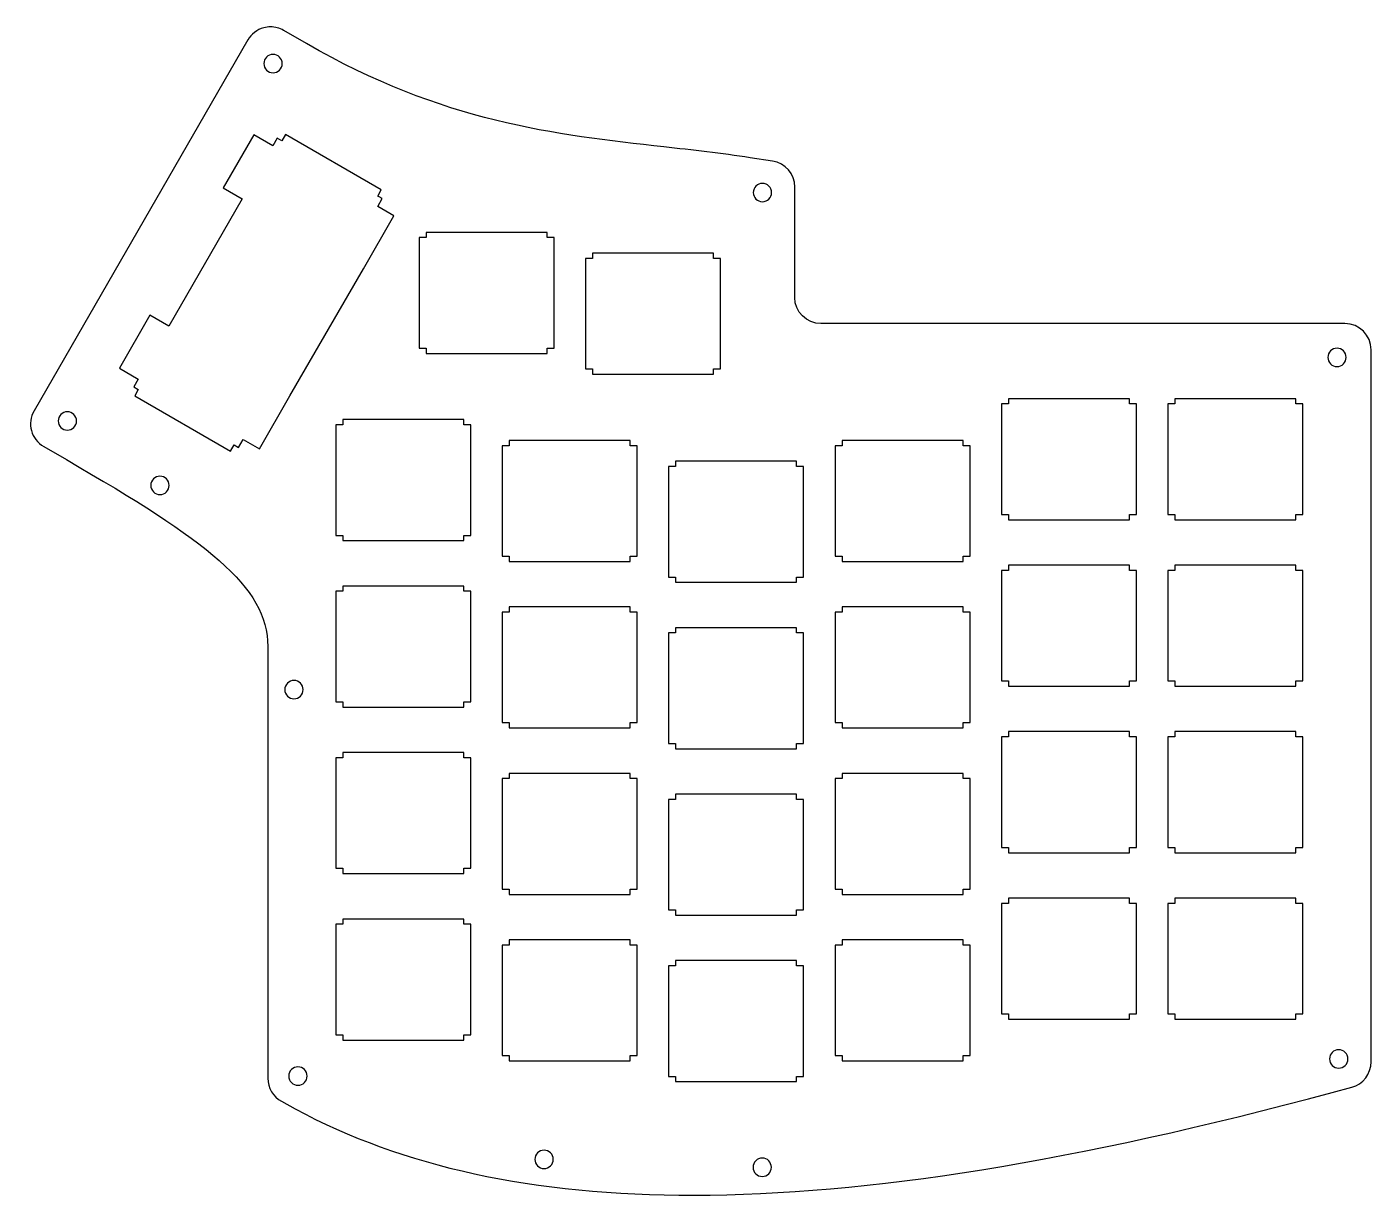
# Model space of a CAD drawing. Header units: millimetres. Extents: x -155 to -1, y -133 to 0.
import ezdxf

# ---------------------------------------------------------------- set-up
doc = ezdxf.new("R2010")
doc.units = ezdxf.units.MM
doc.layers.get('0').update_dxf_attribs({"linetype": 'CONTINUOUS'})

msp = doc.modelspace()

# ---------------------------------------------------------------- linework, layer by layer
for p, q in [((-129.77, -1.28), (-154.24, -43.71)), ((-123.07, -1.69), (-125.67, -0.19)), ((-69.7, -15.14), (-72.26, -14.76)), ((-67.16, -30.74), (-67.16, -18.11)), ((-4.19, -33.74), (-64.16, -33.74)), ((-1.19, -118.24), (-1.19, -36.74)), ((-153.14, -47.81), (-150.54, -49.31)), ((-127.49, -70.7), (-127.49, -120.11)), ((-5.63, -121.73), (-3.41, -121.14)), ((-125.92, -122.74), (-124.34, -123.6))]:
    msp.add_line(p, q)
for points in [[(-113.05, -21.41), (-114.9, -20.34), (-114.39, -19.44), (-114.75, -19.24), (-114.91, -19.15), (-114.5, -18.44), (-125.47, -12.11), (-125.88, -12.81), (-126.4, -12.51), (-126.4, -12.51), (-126.91, -13.4), (-129.08, -12.15), (-132.58, -18.22), (-130.41, -19.47), (-133.32, -24.51), (-133.32, -24.51), (-138.81, -34.02), (-140.98, -32.77), (-144.48, -38.83), (-142.31, -40.08), (-142.83, -40.99), (-142.83, -40.99), (-142.83, -40.99), (-142.32, -41.29), (-142.72, -41.99), (-131.75, -48.32), (-131.35, -47.62), (-130.84, -47.92), (-130.84, -47.91), (-130.83, -47.92), (-130.31, -47.02), (-128.45, -48.09), (-124.95, -42.02), (-116.55, -27.47)], [(-109.37, -37.15), (-95.52, -37.15), (-95.52, -36.55), (-94.72, -36.55), (-94.72, -23.9), (-95.52, -23.9), (-95.52, -23.3), (-109.37, -23.3), (-109.37, -23.9), (-110.17, -23.9), (-110.17, -36.55), (-109.37, -36.55)], [(-90.32, -26.28), (-91.12, -26.28), (-91.12, -38.93), (-90.32, -38.93), (-90.32, -39.53), (-76.47, -39.53), (-76.47, -38.93), (-75.67, -38.93), (-75.67, -26.28), (-76.47, -26.28), (-76.47, -25.68), (-90.32, -25.68)], [(-42.7, -42.94), (-43.5, -42.94), (-43.5, -55.59), (-42.7, -55.59), (-42.7, -56.19), (-28.85, -56.19), (-28.85, -55.59), (-28.05, -55.59), (-28.05, -42.94), (-28.85, -42.94), (-28.85, -42.34), (-42.7, -42.34)], [(-9, -55.59), (-9, -42.94), (-9.8, -42.94), (-9.8, -42.34), (-23.65, -42.34), (-23.65, -42.94), (-24.45, -42.94), (-24.45, -55.59), (-23.65, -55.59), (-23.65, -56.19), (-9.8, -56.19), (-9.8, -55.59)], [(-119.7, -57.98), (-118.9, -57.98), (-118.9, -58.58), (-105.05, -58.58), (-105.05, -57.98), (-104.25, -57.98), (-104.25, -45.33), (-105.05, -45.33), (-105.05, -44.73), (-118.9, -44.73), (-118.9, -45.33), (-119.7, -45.33)], [(-99.85, -47.11), (-99.85, -47.71), (-100.65, -47.71), (-100.65, -60.36), (-99.85, -60.36), (-99.85, -60.96), (-86, -60.96), (-86, -60.36), (-85.2, -60.36), (-85.2, -47.71), (-86, -47.71), (-86, -47.11)], [(-61.75, -47.11), (-61.75, -47.71), (-62.55, -47.71), (-62.55, -60.36), (-61.75, -60.36), (-61.75, -60.96), (-47.9, -60.96), (-47.9, -60.36), (-47.1, -60.36), (-47.1, -47.71), (-47.9, -47.71), (-47.9, -47.11)], [(-66.15, -62.74), (-66.15, -50.09), (-66.95, -50.09), (-66.95, -49.49), (-80.8, -49.49), (-80.8, -50.09), (-81.6, -50.09), (-81.6, -62.74), (-80.8, -62.74), (-80.8, -63.34), (-66.95, -63.34), (-66.95, -62.74)], [(-42.7, -61.4), (-42.7, -61.99), (-43.5, -61.99), (-43.5, -74.64), (-42.7, -74.64), (-42.7, -75.24), (-28.85, -75.24), (-28.85, -74.64), (-28.05, -74.64), (-28.05, -61.99), (-28.85, -61.99), (-28.85, -61.4)], [(-9, -74.64), (-9, -61.99), (-9.8, -61.99), (-9.8, -61.4), (-23.65, -61.4), (-23.65, -61.99), (-24.45, -61.99), (-24.45, -74.64), (-23.65, -74.64), (-23.65, -75.24), (-9.8, -75.24), (-9.8, -74.64)], [(-104.25, -77.03), (-104.25, -64.38), (-105.05, -64.38), (-105.05, -63.78), (-118.9, -63.78), (-118.9, -64.38), (-119.7, -64.38), (-119.7, -77.03), (-118.9, -77.03), (-118.9, -77.63), (-105.05, -77.63), (-105.05, -77.03)], [(-99.85, -80.01), (-86, -80.01), (-86, -79.41), (-85.2, -79.41), (-85.2, -66.76), (-86, -66.76), (-86, -66.16), (-99.85, -66.16), (-99.85, -66.76), (-100.65, -66.76), (-100.65, -79.41), (-99.85, -79.41)], [(-62.55, -79.41), (-61.75, -79.41), (-61.75, -80.01), (-47.9, -80.01), (-47.9, -79.41), (-47.1, -79.41), (-47.1, -66.76), (-47.9, -66.76), (-47.9, -66.16), (-61.75, -66.16), (-61.75, -66.76), (-62.55, -66.76)], [(-66.95, -69.14), (-66.95, -68.54), (-80.8, -68.54), (-80.8, -69.14), (-81.6, -69.14), (-81.6, -81.79), (-80.8, -81.79), (-80.8, -82.39), (-66.95, -82.39), (-66.95, -81.79), (-66.15, -81.79), (-66.15, -69.14)], [(-28.85, -94.29), (-28.85, -93.69), (-28.05, -93.69), (-28.05, -81.04), (-28.85, -81.04), (-28.85, -80.44), (-42.7, -80.44), (-42.7, -81.04), (-43.5, -81.04), (-43.5, -93.69), (-42.7, -93.69), (-42.7, -94.29)], [(-23.65, -93.69), (-23.65, -94.29), (-9.8, -94.29), (-9.8, -93.69), (-9, -93.69), (-9, -81.04), (-9.8, -81.04), (-9.8, -80.44), (-23.65, -80.44), (-23.65, -81.04), (-24.45, -81.04), (-24.45, -93.69)], [(-105.05, -96.08), (-104.25, -96.08), (-104.25, -83.43), (-105.05, -83.43), (-105.05, -82.83), (-118.9, -82.83), (-118.9, -83.43), (-119.7, -83.43), (-119.7, -96.08), (-118.9, -96.08), (-118.9, -96.68), (-105.05, -96.68)], [(-100.65, -85.81), (-100.65, -98.46), (-99.85, -98.46), (-99.85, -99.06), (-86, -99.06), (-86, -98.46), (-85.2, -98.46), (-85.2, -85.81), (-86, -85.81), (-86, -85.21), (-99.85, -85.21), (-99.85, -85.81)], [(-62.55, -98.46), (-61.75, -98.46), (-61.75, -99.06), (-47.9, -99.06), (-47.9, -98.46), (-47.1, -98.46), (-47.1, -85.81), (-47.9, -85.81), (-47.9, -85.21), (-61.75, -85.21), (-61.75, -85.81), (-62.55, -85.81)], [(-80.8, -101.44), (-66.95, -101.44), (-66.95, -100.84), (-66.15, -100.84), (-66.15, -88.19), (-66.95, -88.19), (-66.95, -87.59), (-80.8, -87.59), (-80.8, -88.19), (-81.6, -88.19), (-81.6, -100.84), (-80.8, -100.84)], [(-28.85, -112.74), (-28.05, -112.74), (-28.05, -100.09), (-28.85, -100.09), (-28.85, -99.49), (-42.7, -99.49), (-42.7, -100.09), (-43.5, -100.09), (-43.5, -112.74), (-42.7, -112.74), (-42.7, -113.34), (-28.85, -113.34)], [(-9.8, -99.49), (-23.65, -99.49), (-23.65, -100.09), (-24.45, -100.09), (-24.45, -112.74), (-23.65, -112.74), (-23.65, -113.34), (-9.8, -113.34), (-9.8, -112.74), (-9, -112.74), (-9, -100.09), (-9.8, -100.09)], [(-104.25, -102.48), (-105.05, -102.48), (-105.05, -101.88), (-118.9, -101.88), (-118.9, -102.48), (-119.7, -102.48), (-119.7, -115.13), (-118.9, -115.13), (-118.9, -115.73), (-105.05, -115.73), (-105.05, -115.13), (-104.25, -115.13)], [(-100.65, -104.86), (-100.65, -117.51), (-99.85, -117.51), (-99.85, -118.11), (-86, -118.11), (-86, -117.51), (-85.2, -117.51), (-85.2, -104.86), (-86, -104.86), (-86, -104.26), (-99.85, -104.26), (-99.85, -104.86)], [(-47.9, -104.86), (-47.9, -104.26), (-61.75, -104.26), (-61.75, -104.86), (-62.55, -104.86), (-62.55, -117.51), (-61.75, -117.51), (-61.75, -118.11), (-47.9, -118.11), (-47.9, -117.51), (-47.1, -117.51), (-47.1, -104.86)], [(-80.8, -106.64), (-80.8, -107.24), (-81.6, -107.24), (-81.6, -119.89), (-80.8, -119.89), (-80.8, -120.49), (-66.95, -120.49), (-66.95, -119.89), (-66.15, -119.89), (-66.15, -107.24), (-66.95, -107.24), (-66.95, -106.64)]]:
    msp.add_lwpolyline(points, close=True)
for centre, major_axis, ratio, start_param, end_param in [((-127.18, -2.77), (-2.57, -1.53), 0.996467, 4.437089, 5.225115), ((-127.09, -3.17), (0.65, -3.33), 0.940059, 2.960052, 3.206647), ((-127.18, -2.79), (-2.18, -2.07), 0.996744, 3.428637, 3.951656)]:
    msp.add_ellipse(centre, major_axis=major_axis, ratio=ratio, start_param=start_param, end_param=end_param)
for points, knots in [([(-127.94, -3.98), (-127.94, -3.4), (-127.47, -2.93), (-126.89, -2.93), (-126.31, -2.93), (-125.84, -3.4), (-125.84, -3.98), (-125.84, -4.56), (-126.31, -5.03), (-126.89, -5.03), (-127.47, -5.03), (-127.94, -4.56), (-127.94, -3.98)], [0, 0, 0, 0, 1, 1, 1, 2, 2, 2, 3, 3, 3, 4, 4, 4, 4]), ([(-72.26, -14.76), (-75.55, -14.26), (-78.9, -13.88), (-82.14, -13.52), (-94.58, -12.14), (-107.45, -10.7), (-123.07, -1.69)], [-4, -4, -4, -4, -3, -3, -3, -2, -2, -2, -2]), ([(-71.91, -18.74), (-71.91, -18.16), (-71.44, -17.69), (-70.86, -17.69), (-70.28, -17.69), (-69.81, -18.16), (-69.81, -18.74), (-69.81, -19.32), (-70.28, -19.79), (-70.86, -19.79), (-71.44, -19.79), (-71.91, -19.32), (-71.91, -18.74)], [0, 0, 0, 0, 1, 1, 1, 2, 2, 2, 3, 3, 3, 4, 4, 4, 4]), ([(-6.14, -37.61), (-6.14, -37.03), (-5.67, -36.56), (-5.09, -36.56), (-4.51, -36.56), (-4.04, -37.03), (-4.04, -37.61), (-4.04, -38.19), (-4.51, -38.66), (-5.09, -38.66), (-5.67, -38.66), (-6.14, -38.19), (-6.14, -37.61)], [0, 0, 0, 0, 1, 1, 1, 2, 2, 2, 3, 3, 3, 4, 4, 4, 4]), ([(-151.48, -44.88), (-151.48, -44.3), (-151.01, -43.83), (-150.43, -43.83), (-149.85, -43.83), (-149.38, -44.3), (-149.38, -44.88), (-149.38, -45.46), (-149.85, -45.93), (-150.43, -45.93), (-151.01, -45.93), (-151.48, -45.46), (-151.48, -44.88)], [0, 0, 0, 0, 1, 1, 1, 2, 2, 2, 3, 3, 3, 4, 4, 4, 4]), ([(-140.88, -52.26), (-140.88, -51.68), (-140.41, -51.21), (-139.83, -51.21), (-139.25, -51.21), (-138.78, -51.68), (-138.78, -52.26), (-138.78, -52.84), (-139.25, -53.31), (-139.83, -53.31), (-140.41, -53.31), (-140.88, -52.84), (-140.88, -52.26)], [0, 0, 0, 0, 1, 1, 1, 2, 2, 2, 3, 3, 3, 4, 4, 4, 4]), ([(-125.54, -75.63), (-125.54, -75.05), (-125.07, -74.58), (-124.49, -74.58), (-123.91, -74.58), (-123.44, -75.05), (-123.44, -75.63), (-123.44, -76.21), (-123.91, -76.68), (-124.49, -76.68), (-125.07, -76.68), (-125.54, -76.21), (-125.54, -75.63)], [0, 0, 0, 0, 1, 1, 1, 2, 2, 2, 3, 3, 3, 4, 4, 4, 4]), ([(-5.94, -117.89), (-5.94, -117.31), (-5.47, -116.84), (-4.89, -116.84), (-4.31, -116.84), (-3.84, -117.31), (-3.84, -117.89), (-3.84, -118.47), (-4.31, -118.94), (-4.89, -118.94), (-5.47, -118.94), (-5.94, -118.47), (-5.94, -117.89)], [0, 0, 0, 0, 1, 1, 1, 2, 2, 2, 3, 3, 3, 4, 4, 4, 4]), ([(-125.09, -119.86), (-125.09, -119.28), (-124.62, -118.81), (-124.04, -118.81), (-123.46, -118.81), (-122.99, -119.28), (-122.99, -119.86), (-122.99, -120.44), (-123.46, -120.91), (-124.04, -120.91), (-124.62, -120.91), (-125.09, -120.44), (-125.09, -119.86)], [0, 0, 0, 0, 1, 1, 1, 2, 2, 2, 3, 3, 3, 4, 4, 4, 4]), ([(-124.34, -123.6), (-112.07, -130.25), (-97.14, -133.48), (-78.7, -133.48), (-58.89, -133.48), (-34.99, -129.64), (-5.63, -121.73)], [-15, -15, -15, -15, -14, -14, -14, -13, -13, -13, -13]), ([(-96.91, -129.39), (-96.91, -128.81), (-96.44, -128.34), (-95.86, -128.34), (-95.28, -128.34), (-94.81, -128.81), (-94.81, -129.39), (-94.81, -129.97), (-95.28, -130.44), (-95.86, -130.44), (-96.44, -130.44), (-96.91, -129.97), (-96.91, -129.39)], [0, 0, 0, 0, 1, 1, 1, 2, 2, 2, 3, 3, 3, 4, 4, 4, 4]), ([(-71.94, -130.29), (-71.94, -129.71), (-71.47, -129.24), (-70.89, -129.24), (-70.31, -129.24), (-69.84, -129.71), (-69.84, -130.29), (-69.84, -130.87), (-70.31, -131.34), (-70.89, -131.34), (-71.47, -131.34), (-71.94, -130.87), (-71.94, -130.29)], [0, 0, 0, 0, 1, 1, 1, 2, 2, 2, 3, 3, 3, 4, 4, 4, 4])]:
    msp.add_open_spline(points, degree=3, knots=knots)
for points in [[(-67.16, -18.11), (-67.16, -16.63), (-68.24, -15.37), (-69.7, -15.14)], [(-64.16, -33.74), (-65.81, -33.74), (-67.16, -32.4), (-67.16, -30.74)], [(-1.19, -36.74), (-1.19, -35.08), (-2.53, -33.74), (-4.19, -33.74)], [(-154.24, -43.71), (-155.07, -45.15), (-154.57, -46.98), (-153.14, -47.81)], [(-150.54, -49.31), (-134.6, -58.51), (-127.49, -63.79), (-127.49, -70.7)], [(-3.41, -121.14), (-2.1, -120.78), (-1.19, -119.6), (-1.19, -118.24)], [(-127.49, -120.11), (-127.49, -121.21), (-126.88, -122.22), (-125.92, -122.74)]]:
    msp.add_open_spline(points, degree=3)

doc.saveas('drawing.dxf')
